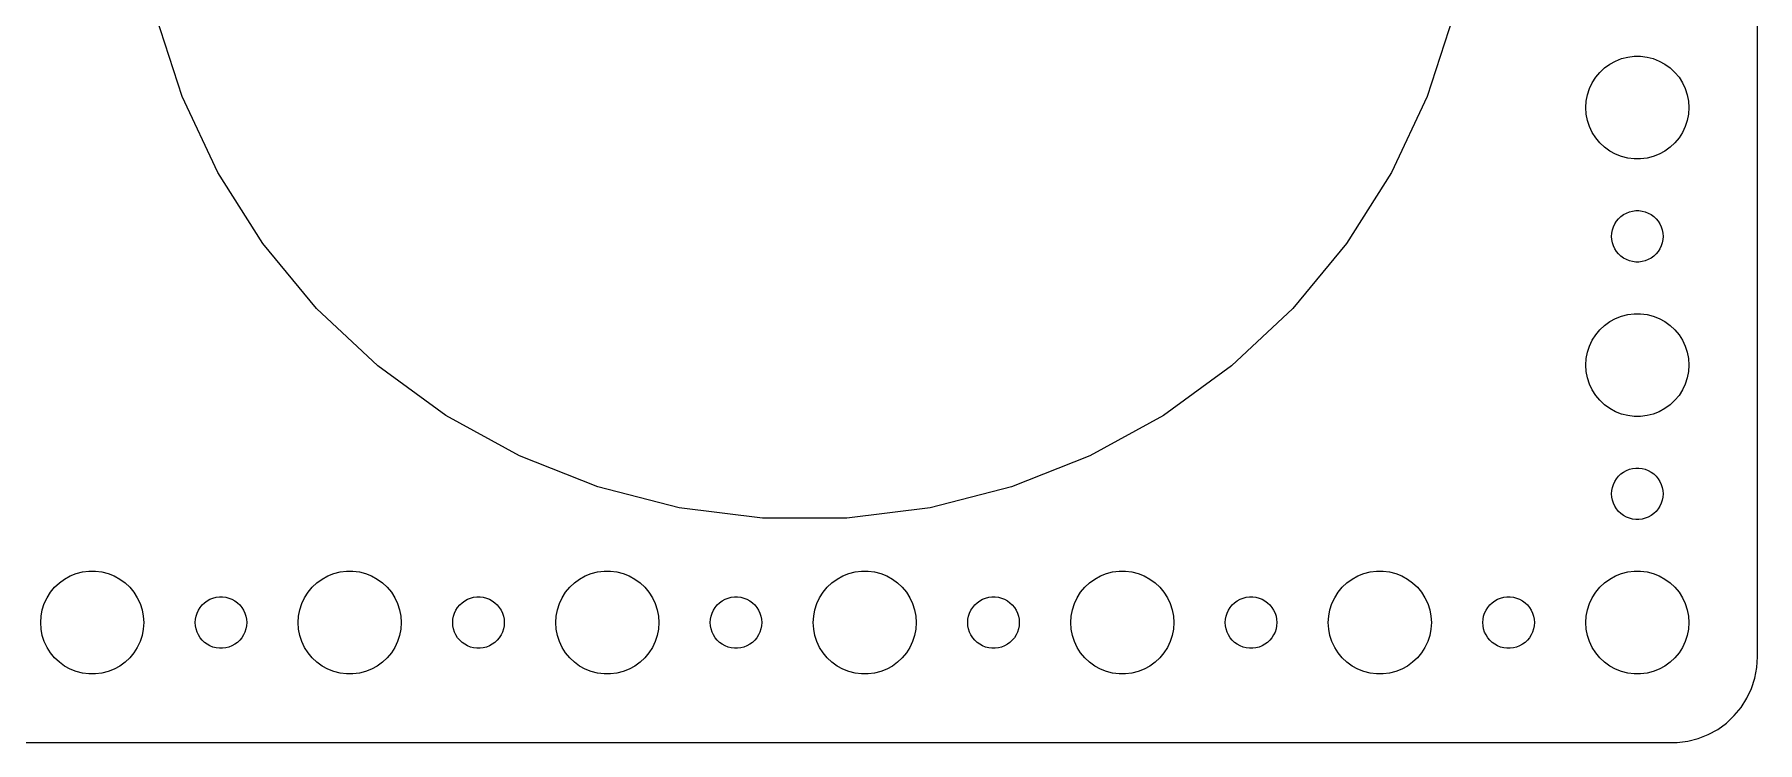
# Model space of a CAD drawing. Header units: metres. Extents: x -97 to 97, y -52 to 52.
# Drawn here: x -3.4 to 97, y -52 to -10.7 of the extents above; entities that cross this region are included whole.
import ezdxf

# ---------------------------------------------------------------- set-up
doc = ezdxf.new("R2010")
doc.units = ezdxf.units.M

msp = doc.modelspace()

# ---------------------------------------------------------------- linework, layer by layer
for p, q in [((97, -47), (97, 47)), ((5.23871, -14.3569), (3.72525, -9.6989)), ((79.2747, -9.6989), (77.7613, -14.3569)), ((89.4379, -12.0531), (89.8116, -12.0059)), ((89.8116, -12.0059), (90.1884, -12.0059)), ((90.1884, -12.0059), (90.5621, -12.0531)), ((87.573, -13.2366), (87.8131, -12.9464)), ((87.8131, -12.9464), (88.0877, -12.6884)), ((88.0877, -12.6884), (88.3925, -12.467)), ((88.3925, -12.467), (88.7227, -12.2855)), ((88.7227, -12.2855), (89.073, -12.1468)), ((89.073, -12.1468), (89.4379, -12.0531)), ((90.5621, -12.0531), (90.927, -12.1468)), ((90.927, -12.1468), (91.2773, -12.2855)), ((91.2773, -12.2855), (91.6075, -12.467)), ((91.6075, -12.467), (91.9123, -12.6884)), ((91.9123, -12.6884), (92.1869, -12.9464)), ((92.1869, -12.9464), (92.427, -13.2366)), ((87.0943, -14.2539), (87.2107, -13.8956)), ((87.2107, -13.8956), (87.3711, -13.5547)), ((87.3711, -13.5547), (87.573, -13.2366)), ((92.427, -13.2366), (92.6289, -13.5547)), ((92.6289, -13.5547), (92.7893, -13.8956)), ((92.7893, -13.8956), (92.9057, -14.2539)), ((7.32404, -18.7884), (5.23871, -14.3569)), ((77.7613, -14.3569), (75.6759, -18.7884)), ((87, -15), (87.0237, -14.624)), ((87.0237, -15.376), (87, -15)), ((87.0237, -14.624), (87.0943, -14.2539)), ((92.9057, -14.2539), (92.9763, -14.624)), ((92.9763, -14.624), (93, -15)), ((93, -15), (92.9763, -15.376)), ((87.0943, -15.7461), (87.0237, -15.376)), ((87.2107, -16.1044), (87.0943, -15.7461)), ((92.9057, -15.7461), (92.7893, -16.1044)), ((92.9763, -15.376), (92.9057, -15.7461)), ((87.3711, -16.4453), (87.2107, -16.1044)), ((87.573, -16.7634), (87.3711, -16.4453)), ((87.8131, -17.0536), (87.573, -16.7634)), ((88.0877, -17.3115), (87.8131, -17.0536)), ((92.1869, -17.0536), (91.9123, -17.3115)), ((92.427, -16.7634), (92.1869, -17.0536)), ((92.6289, -16.4453), (92.427, -16.7634)), ((92.7893, -16.1044), (92.6289, -16.4453)), ((88.3925, -17.533), (88.0877, -17.3115)), ((88.7227, -17.7145), (88.3925, -17.533)), ((89.073, -17.8532), (88.7227, -17.7145)), ((89.4379, -17.9469), (89.073, -17.8532)), ((89.8116, -17.9941), (89.4379, -17.9469)), ((90.1884, -17.9941), (89.8116, -17.9941)), ((90.5621, -17.9469), (90.1884, -17.9941)), ((90.927, -17.8532), (90.5621, -17.9469)), ((91.2773, -17.7145), (90.927, -17.8532)), ((91.6075, -17.533), (91.2773, -17.7145)), ((91.9123, -17.3115), (91.6075, -17.533)), ((9.94833, -22.9236), (7.32404, -18.7884)), ((75.6759, -18.7884), (73.0517, -22.9236)), ((89.3613, -21.1427), (89.5365, -21.0734)), ((89.5365, -21.0734), (89.7189, -21.0266)), ((89.7189, -21.0266), (89.9058, -21.003)), ((89.9058, -21.003), (90.0942, -21.003)), ((90.0942, -21.003), (90.2811, -21.0266)), ((90.2811, -21.0266), (90.4635, -21.0734)), ((90.4635, -21.0734), (90.6387, -21.1427)), ((88.5471, -22.127), (88.6053, -21.9478)), ((88.6053, -21.9478), (88.6855, -21.7774)), ((88.6855, -21.7774), (88.7865, -21.6183)), ((88.7865, -21.6183), (88.9065, -21.4732)), ((88.9065, -21.4732), (89.0439, -21.3442)), ((89.0439, -21.3442), (89.1963, -21.2335)), ((89.1963, -21.2335), (89.3613, -21.1427)), ((90.6387, -21.1427), (90.8037, -21.2335)), ((90.8037, -21.2335), (90.9561, -21.3442)), ((90.9561, -21.3442), (91.0934, -21.4732)), ((91.0934, -21.4732), (91.2135, -21.6183)), ((91.2135, -21.6183), (91.3145, -21.7774)), ((91.3145, -21.7774), (91.3947, -21.9478)), ((91.3947, -21.9478), (91.4529, -22.127)), ((13.0702, -26.6973), (9.94833, -22.9236)), ((73.0517, -22.9236), (69.9298, -26.6973)), ((88.5, -22.5), (88.5118, -22.312)), ((88.5118, -22.688), (88.5, -22.5)), ((88.5118, -22.312), (88.5471, -22.127)), ((88.5471, -22.873), (88.5118, -22.688)), ((88.6053, -23.0522), (88.5471, -22.873)), ((88.6855, -23.2226), (88.6053, -23.0522)), ((91.3947, -23.0522), (91.3145, -23.2226)), ((91.4529, -22.873), (91.3947, -23.0522)), ((91.4529, -22.127), (91.4882, -22.312)), ((91.4882, -22.688), (91.4529, -22.873)), ((91.4882, -22.312), (91.5, -22.5)), ((91.5, -22.5), (91.4882, -22.688)), ((88.7865, -23.3817), (88.6855, -23.2226)), ((88.9065, -23.5268), (88.7865, -23.3817)), ((89.0439, -23.6558), (88.9065, -23.5268)), ((89.1963, -23.7665), (89.0439, -23.6558)), ((89.3613, -23.8572), (89.1963, -23.7665)), ((89.5365, -23.9266), (89.3613, -23.8572)), ((89.7189, -23.9734), (89.5365, -23.9266)), ((89.9058, -23.997), (89.7189, -23.9734)), ((90.0942, -23.997), (89.9058, -23.997)), ((90.2811, -23.9734), (90.0942, -23.997)), ((90.4635, -23.9266), (90.2811, -23.9734)), ((90.6387, -23.8572), (90.4635, -23.9266)), ((90.8037, -23.7665), (90.6387, -23.8572)), ((90.9561, -23.6558), (90.8037, -23.7665)), ((91.0934, -23.5268), (90.9561, -23.6558)), ((91.2135, -23.3817), (91.0934, -23.5268)), ((91.3145, -23.2226), (91.2135, -23.3817)), ((16.6405, -30.05), (13.0702, -26.6973)), ((69.9298, -26.6973), (66.3595, -30.05)), ((89.073, -27.1468), (89.4379, -27.0531)), ((89.4379, -27.0531), (89.8116, -27.0059)), ((89.8116, -27.0059), (90.1884, -27.0059)), ((90.1884, -27.0059), (90.5621, -27.0531)), ((90.5621, -27.0531), (90.927, -27.1468)), ((87.573, -28.2366), (87.8131, -27.9464)), ((87.8131, -27.9464), (88.0877, -27.6884)), ((88.0877, -27.6884), (88.3925, -27.467)), ((88.3925, -27.467), (88.7227, -27.2855)), ((88.7227, -27.2855), (89.073, -27.1468)), ((90.927, -27.1468), (91.2773, -27.2855)), ((91.2773, -27.2855), (91.6075, -27.467)), ((91.6075, -27.467), (91.9123, -27.6884)), ((91.9123, -27.6884), (92.1869, -27.9464)), ((92.1869, -27.9464), (92.427, -28.2366)), ((87.0943, -29.2539), (87.2107, -28.8956)), ((87.2107, -28.8956), (87.3711, -28.5547)), ((87.3711, -28.5547), (87.573, -28.2366)), ((92.427, -28.2366), (92.6289, -28.5547)), ((92.6289, -28.5547), (92.7893, -28.8956)), ((92.7893, -28.8956), (92.9057, -29.2539)), ((20.6028, -32.9288), (16.6405, -30.05)), ((66.3595, -30.05), (62.3972, -32.9288)), ((87, -30), (87.0237, -29.624)), ((87.0237, -30.376), (87, -30)), ((87.0237, -29.624), (87.0943, -29.2539)), ((92.9057, -29.2539), (92.9763, -29.624)), ((92.9763, -29.624), (93, -30)), ((93, -30), (92.9763, -30.376)), ((87.0943, -30.7461), (87.0237, -30.376)), ((87.2107, -31.1044), (87.0943, -30.7461)), ((87.3711, -31.4453), (87.2107, -31.1044)), ((92.7893, -31.1044), (92.6289, -31.4453)), ((92.9057, -30.7461), (92.7893, -31.1044)), ((92.9763, -30.376), (92.9057, -30.7461)), ((87.573, -31.7634), (87.3711, -31.4453)), ((87.8131, -32.0536), (87.573, -31.7634)), ((88.0877, -32.3115), (87.8131, -32.0536)), ((92.1869, -32.0536), (91.9123, -32.3115)), ((92.427, -31.7634), (92.1869, -32.0536)), ((92.6289, -31.4453), (92.427, -31.7634)), ((24.8946, -35.2883), (20.6028, -32.9288)), ((62.3972, -32.9288), (58.1054, -35.2883)), ((88.3925, -32.533), (88.0877, -32.3115)), ((88.7227, -32.7145), (88.3925, -32.533)), ((89.073, -32.8532), (88.7227, -32.7145)), ((89.4379, -32.9469), (89.073, -32.8532)), ((89.8116, -32.9941), (89.4379, -32.9469)), ((90.1884, -32.9941), (89.8116, -32.9941)), ((90.5621, -32.9469), (90.1884, -32.9941)), ((90.927, -32.8532), (90.5621, -32.9469)), ((91.2773, -32.7145), (90.927, -32.8532)), ((91.6075, -32.533), (91.2773, -32.7145)), ((91.9123, -32.3115), (91.6075, -32.533)), ((29.4483, -37.0912), (24.8946, -35.2883)), ((58.1054, -35.2883), (53.5517, -37.0912)), ((89.3613, -36.1428), (89.5365, -36.0734)), ((89.5365, -36.0734), (89.7189, -36.0266)), ((89.7189, -36.0266), (89.9058, -36.003)), ((89.9058, -36.003), (90.0942, -36.003)), ((90.0942, -36.003), (90.2811, -36.0266)), ((90.2811, -36.0266), (90.4635, -36.0734)), ((90.4635, -36.0734), (90.6387, -36.1428)), ((34.1921, -38.3092), (29.4483, -37.0912)), ((53.5517, -37.0912), (48.8079, -38.3092)), ((88.5118, -37.312), (88.5471, -37.127)), ((88.5471, -37.127), (88.6053, -36.9478)), ((88.6053, -36.9478), (88.6855, -36.7774)), ((88.6855, -36.7774), (88.7865, -36.6183)), ((88.7865, -36.6183), (88.9065, -36.4732)), ((88.9065, -36.4732), (89.0439, -36.3442)), ((89.0439, -36.3442), (89.1963, -36.2335)), ((89.1963, -36.2335), (89.3613, -36.1428)), ((90.6387, -36.1428), (90.8037, -36.2335)), ((90.8037, -36.2335), (90.9561, -36.3442)), ((90.9561, -36.3442), (91.0934, -36.4732)), ((91.0934, -36.4732), (91.2135, -36.6183)), ((91.2135, -36.6183), (91.3145, -36.7774)), ((91.3145, -36.7774), (91.3947, -36.9478)), ((91.3947, -36.9478), (91.4529, -37.127)), ((91.4529, -37.127), (91.4882, -37.312)), ((88.5, -37.5), (88.5118, -37.312)), ((88.5118, -37.688), (88.5, -37.5)), ((88.5471, -37.873), (88.5118, -37.688)), ((88.6053, -38.0522), (88.5471, -37.873)), ((88.6855, -38.2226), (88.6053, -38.0522)), ((91.3947, -38.0522), (91.3145, -38.2226)), ((91.4529, -37.873), (91.3947, -38.0522)), ((91.4882, -37.688), (91.4529, -37.873)), ((91.4882, -37.312), (91.5, -37.5)), ((91.5, -37.5), (91.4882, -37.688)), ((39.0512, -38.923), (34.1921, -38.3092)), ((43.9488, -38.923), (39.0512, -38.923)), ((48.8079, -38.3092), (43.9488, -38.923)), ((88.7865, -38.3817), (88.6855, -38.2226)), ((88.9065, -38.5268), (88.7865, -38.3817)), ((89.0439, -38.6558), (88.9065, -38.5268)), ((89.1963, -38.7665), (89.0439, -38.6558)), ((89.3613, -38.8572), (89.1963, -38.7665)), ((89.5365, -38.9266), (89.3613, -38.8572)), ((89.7189, -38.9734), (89.5365, -38.9266)), ((89.9058, -38.997), (89.7189, -38.9734)), ((90.0942, -38.997), (89.9058, -38.997)), ((90.2811, -38.9734), (90.0942, -38.997)), ((90.4635, -38.9266), (90.2811, -38.9734)), ((90.6387, -38.8572), (90.4635, -38.9266)), ((90.8037, -38.7665), (90.6387, -38.8572)), ((90.9561, -38.6558), (90.8037, -38.7665)), ((91.0934, -38.5268), (90.9561, -38.6558)), ((91.2135, -38.3817), (91.0934, -38.5268)), ((91.3145, -38.2226), (91.2135, -38.3817)), ((-1.27733, -42.2855), (-0.92705, -42.1468)), ((-0.92705, -42.1468), (-0.56213, -42.0531)), ((-0.56213, -42.0531), (-0.18837, -42.0059)), ((-0.18837, -42.0059), (0.18837, -42.0059)), ((0.18837, -42.0059), (0.56213, -42.0531)), ((0.56213, -42.0531), (0.92705, -42.1468)), ((0.92705, -42.1468), (1.27733, -42.2855)), ((13.7227, -42.2855), (14.0729, -42.1468)), ((14.0729, -42.1468), (14.4379, -42.0531)), ((14.4379, -42.0531), (14.8116, -42.0059)), ((14.8116, -42.0059), (15.1884, -42.0059)), ((15.1884, -42.0059), (15.5621, -42.0531)), ((15.5621, -42.0531), (15.927, -42.1468)), ((15.927, -42.1468), (16.2773, -42.2855)), ((28.7227, -42.2855), (29.0729, -42.1468)), ((29.0729, -42.1468), (29.4379, -42.0531)), ((29.4379, -42.0531), (29.8116, -42.0059)), ((29.8116, -42.0059), (30.1884, -42.0059)), ((30.1884, -42.0059), (30.5621, -42.0531)), ((30.5621, -42.0531), (30.927, -42.1468)), ((30.927, -42.1468), (31.2773, -42.2855)), ((43.7227, -42.2855), (44.0729, -42.1468)), ((44.0729, -42.1468), (44.4379, -42.0531)), ((44.4379, -42.0531), (44.8116, -42.0059)), ((44.8116, -42.0059), (45.1884, -42.0059)), ((45.1884, -42.0059), (45.5621, -42.0531)), ((45.5621, -42.0531), (45.927, -42.1468)), ((45.927, -42.1468), (46.2773, -42.2855)), ((58.7227, -42.2855), (59.0729, -42.1468)), ((59.0729, -42.1468), (59.4379, -42.0531)), ((59.4379, -42.0531), (59.8116, -42.0059)), ((59.8116, -42.0059), (60.1884, -42.0059)), ((60.1884, -42.0059), (60.5621, -42.0531)), ((60.5621, -42.0531), (60.927, -42.1468)), ((60.927, -42.1468), (61.2773, -42.2855)), ((73.7227, -42.2855), (74.073, -42.1468)), ((74.073, -42.1468), (74.4379, -42.0531)), ((74.4379, -42.0531), (74.8116, -42.0059)), ((74.8116, -42.0059), (75.1884, -42.0059)), ((75.1884, -42.0059), (75.5621, -42.0531)), ((75.5621, -42.0531), (75.927, -42.1468)), ((75.927, -42.1468), (76.2773, -42.2855)), ((88.7227, -42.2855), (89.073, -42.1468)), ((89.073, -42.1468), (89.4379, -42.0531)), ((89.4379, -42.0531), (89.8116, -42.0059)), ((89.8116, -42.0059), (90.1884, -42.0059)), ((90.1884, -42.0059), (90.5621, -42.0531)), ((90.5621, -42.0531), (90.927, -42.1468)), ((90.927, -42.1468), (91.2773, -42.2855)), ((-2.42705, -43.2366), (-2.1869, -42.9464)), ((-2.1869, -42.9464), (-1.91226, -42.6885)), ((-1.91226, -42.6885), (-1.60747, -42.467)), ((-1.60747, -42.467), (-1.27733, -42.2855)), ((1.27733, -42.2855), (1.60747, -42.467)), ((1.60747, -42.467), (1.91226, -42.6885)), ((1.91226, -42.6885), (2.1869, -42.9464)), ((2.1869, -42.9464), (2.42705, -43.2366)), ((12.5729, -43.2366), (12.8131, -42.9464)), ((12.8131, -42.9464), (13.0877, -42.6885)), ((13.0877, -42.6885), (13.3925, -42.467)), ((13.3925, -42.467), (13.7227, -42.2855)), ((16.2773, -42.2855), (16.6075, -42.467)), ((16.6075, -42.467), (16.9123, -42.6885)), ((16.9123, -42.6885), (17.1869, -42.9464)), ((17.1869, -42.9464), (17.427, -43.2366)), ((27.5729, -43.2366), (27.8131, -42.9464)), ((27.8131, -42.9464), (28.0877, -42.6885)), ((28.0877, -42.6885), (28.3925, -42.467)), ((28.3925, -42.467), (28.7227, -42.2855)), ((31.2773, -42.2855), (31.6075, -42.467)), ((31.6075, -42.467), (31.9123, -42.6885)), ((31.9123, -42.6885), (32.1869, -42.9464)), ((32.1869, -42.9464), (32.427, -43.2366)), ((42.5729, -43.2366), (42.8131, -42.9464)), ((42.8131, -42.9464), (43.0877, -42.6885)), ((43.0877, -42.6885), (43.3925, -42.467)), ((43.3925, -42.467), (43.7227, -42.2855)), ((46.2773, -42.2855), (46.6075, -42.467)), ((46.6075, -42.467), (46.9123, -42.6885)), ((46.9123, -42.6885), (47.1869, -42.9464)), ((47.1869, -42.9464), (47.427, -43.2366)), ((57.5729, -43.2366), (57.8131, -42.9464)), ((57.8131, -42.9464), (58.0877, -42.6885)), ((58.0877, -42.6885), (58.3925, -42.467)), ((58.3925, -42.467), (58.7227, -42.2855)), ((61.2773, -42.2855), (61.6075, -42.467)), ((61.6075, -42.467), (61.9123, -42.6885)), ((61.9123, -42.6885), (62.1869, -42.9464)), ((62.1869, -42.9464), (62.427, -43.2366)), ((72.573, -43.2366), (72.8131, -42.9464)), ((72.8131, -42.9464), (73.0877, -42.6885)), ((73.0877, -42.6885), (73.3925, -42.467)), ((73.3925, -42.467), (73.7227, -42.2855)), ((76.2773, -42.2855), (76.6075, -42.467)), ((76.6075, -42.467), (76.9123, -42.6885)), ((76.9123, -42.6885), (77.1869, -42.9464)), ((77.1869, -42.9464), (77.427, -43.2366)), ((87.573, -43.2366), (87.8131, -42.9464)), ((87.8131, -42.9464), (88.0877, -42.6885)), ((88.0877, -42.6885), (88.3925, -42.467)), ((88.3925, -42.467), (88.7227, -42.2855)), ((91.2773, -42.2855), (91.6075, -42.467)), ((91.6075, -42.467), (91.9123, -42.6885)), ((91.9123, -42.6885), (92.1869, -42.9464)), ((92.1869, -42.9464), (92.427, -43.2366)), ((-2.90575, -44.2539), (-2.78932, -43.8956)), ((-2.78932, -43.8956), (-2.62891, -43.5547)), ((-2.62891, -43.5547), (-2.42705, -43.2366)), ((2.42705, -43.2366), (2.62891, -43.5547)), ((2.62891, -43.5547), (2.78932, -43.8956)), ((2.78932, -43.8956), (2.90575, -44.2539)), ((6.18553, -44.2774), (6.28647, -44.1183)), ((6.28647, -44.1183), (6.40654, -43.9732)), ((6.40654, -43.9732), (6.54385, -43.8442)), ((6.54385, -43.8442), (6.69626, -43.7335)), ((6.69626, -43.7335), (6.86133, -43.6428)), ((6.86133, -43.6428), (7.03647, -43.5734)), ((7.03647, -43.5734), (7.21892, -43.5266)), ((7.21892, -43.5266), (7.40581, -43.503)), ((7.40581, -43.503), (7.59418, -43.503)), ((7.59418, -43.503), (7.78107, -43.5266)), ((7.78107, -43.5266), (7.96352, -43.5734)), ((7.96352, -43.5734), (8.13866, -43.6428)), ((8.13866, -43.6428), (8.30373, -43.7335)), ((8.30373, -43.7335), (8.45613, -43.8442)), ((8.45613, -43.8442), (8.59344, -43.9732)), ((8.59344, -43.9732), (8.71352, -44.1183)), ((8.71352, -44.1183), (8.81445, -44.2774)), ((12.0942, -44.2539), (12.2107, -43.8956)), ((12.2107, -43.8956), (12.3711, -43.5547)), ((12.3711, -43.5547), (12.5729, -43.2366)), ((17.427, -43.2366), (17.6289, -43.5547)), ((17.6289, -43.5547), (17.7893, -43.8956)), ((17.7893, -43.8956), (17.9057, -44.2539)), ((21.1855, -44.2774), (21.2865, -44.1183)), ((21.2865, -44.1183), (21.4065, -43.9732)), ((21.4065, -43.9732), (21.5439, -43.8442)), ((21.5439, -43.8442), (21.6963, -43.7335)), ((21.6963, -43.7335), (21.8613, -43.6428)), ((21.8613, -43.6428), (22.0365, -43.5734)), ((22.0365, -43.5734), (22.2189, -43.5266)), ((22.2189, -43.5266), (22.4058, -43.503)), ((22.4058, -43.503), (22.5942, -43.503)), ((22.5942, -43.503), (22.7811, -43.5266)), ((22.7811, -43.5266), (22.9635, -43.5734)), ((22.9635, -43.5734), (23.1387, -43.6428)), ((23.1387, -43.6428), (23.3037, -43.7335)), ((23.3037, -43.7335), (23.4561, -43.8442)), ((23.4561, -43.8442), (23.5934, -43.9732)), ((23.5934, -43.9732), (23.7135, -44.1183)), ((23.7135, -44.1183), (23.8145, -44.2774)), ((27.0942, -44.2539), (27.2107, -43.8956)), ((27.2107, -43.8956), (27.3711, -43.5547)), ((27.3711, -43.5547), (27.5729, -43.2366)), ((32.427, -43.2366), (32.6289, -43.5547)), ((32.6289, -43.5547), (32.7893, -43.8956)), ((32.7893, -43.8956), (32.9057, -44.2539)), ((36.1855, -44.2774), (36.2865, -44.1183)), ((36.2865, -44.1183), (36.4065, -43.9732)), ((36.4065, -43.9732), (36.5439, -43.8442)), ((36.5439, -43.8442), (36.6963, -43.7335)), ((36.6963, -43.7335), (36.8613, -43.6428)), ((36.8613, -43.6428), (37.0365, -43.5734)), ((37.0365, -43.5734), (37.2189, -43.5266)), ((37.2189, -43.5266), (37.4058, -43.503)), ((37.4058, -43.503), (37.5942, -43.503)), ((37.5942, -43.503), (37.7811, -43.5266)), ((37.7811, -43.5266), (37.9635, -43.5734)), ((37.9635, -43.5734), (38.1387, -43.6428)), ((38.1387, -43.6428), (38.3037, -43.7335)), ((38.3037, -43.7335), (38.4561, -43.8442)), ((38.4561, -43.8442), (38.5934, -43.9732)), ((38.5934, -43.9732), (38.7135, -44.1183)), ((38.7135, -44.1183), (38.8145, -44.2774)), ((42.0942, -44.2539), (42.2107, -43.8956)), ((42.2107, -43.8956), (42.3711, -43.5547)), ((42.3711, -43.5547), (42.5729, -43.2366)), ((47.427, -43.2366), (47.6289, -43.5547)), ((47.6289, -43.5547), (47.7893, -43.8956)), ((47.7893, -43.8956), (47.9057, -44.2539)), ((51.1855, -44.2774), (51.2865, -44.1183)), ((51.2865, -44.1183), (51.4065, -43.9732)), ((51.4065, -43.9732), (51.5439, -43.8442)), ((51.5439, -43.8442), (51.6963, -43.7335)), ((51.6963, -43.7335), (51.8613, -43.6428)), ((51.8613, -43.6428), (52.0365, -43.5734)), ((52.0365, -43.5734), (52.2189, -43.5266)), ((52.2189, -43.5266), (52.4058, -43.503)), ((52.4058, -43.503), (52.5942, -43.503)), ((52.5942, -43.503), (52.7811, -43.5266)), ((52.7811, -43.5266), (52.9635, -43.5734)), ((52.9635, -43.5734), (53.1387, -43.6428)), ((53.1387, -43.6428), (53.3037, -43.7335)), ((53.3037, -43.7335), (53.4561, -43.8442)), ((53.4561, -43.8442), (53.5934, -43.9732)), ((53.5934, -43.9732), (53.7135, -44.1183)), ((53.7135, -44.1183), (53.8145, -44.2774)), ((57.0942, -44.2539), (57.2107, -43.8956)), ((57.2107, -43.8956), (57.3711, -43.5547)), ((57.3711, -43.5547), (57.5729, -43.2366)), ((62.427, -43.2366), (62.6289, -43.5547)), ((62.6289, -43.5547), (62.7893, -43.8956)), ((62.7893, -43.8956), (62.9057, -44.2539)), ((66.1855, -44.2774), (66.2865, -44.1183)), ((66.2865, -44.1183), (66.4065, -43.9732)), ((66.4065, -43.9732), (66.5439, -43.8442)), ((66.5439, -43.8442), (66.6963, -43.7335)), ((66.6963, -43.7335), (66.8613, -43.6428)), ((66.8613, -43.6428), (67.0365, -43.5734)), ((67.0365, -43.5734), (67.2189, -43.5266)), ((67.2189, -43.5266), (67.4058, -43.503)), ((67.4058, -43.503), (67.5942, -43.503)), ((67.5942, -43.503), (67.7811, -43.5266)), ((67.7811, -43.5266), (67.9635, -43.5734)), ((67.9635, -43.5734), (68.1387, -43.6428)), ((68.1387, -43.6428), (68.3037, -43.7335)), ((68.3037, -43.7335), (68.4561, -43.8442)), ((68.4561, -43.8442), (68.5934, -43.9732)), ((68.5934, -43.9732), (68.7135, -44.1183)), ((68.7135, -44.1183), (68.8145, -44.2774)), ((72.0943, -44.2539), (72.2107, -43.8956)), ((72.2107, -43.8956), (72.3711, -43.5547)), ((72.3711, -43.5547), (72.573, -43.2366)), ((77.427, -43.2366), (77.6289, -43.5547)), ((77.6289, -43.5547), (77.7893, -43.8956)), ((77.7893, -43.8956), (77.9057, -44.2539)), ((81.1855, -44.2774), (81.2865, -44.1183)), ((81.2865, -44.1183), (81.4065, -43.9732)), ((81.4065, -43.9732), (81.5439, -43.8442)), ((81.5439, -43.8442), (81.6963, -43.7335)), ((81.6963, -43.7335), (81.8613, -43.6428)), ((81.8613, -43.6428), (82.0365, -43.5734)), ((82.0365, -43.5734), (82.2189, -43.5266)), ((82.2189, -43.5266), (82.4058, -43.503)), ((82.4058, -43.503), (82.5942, -43.503)), ((82.5942, -43.503), (82.7811, -43.5266)), ((82.7811, -43.5266), (82.9635, -43.5734)), ((82.9635, -43.5734), (83.1387, -43.6428)), ((83.1387, -43.6428), (83.3037, -43.7335)), ((83.3037, -43.7335), (83.4561, -43.8442)), ((83.4561, -43.8442), (83.5934, -43.9732)), ((83.5934, -43.9732), (83.7135, -44.1183)), ((83.7135, -44.1183), (83.8145, -44.2774)), ((87.0943, -44.2539), (87.2107, -43.8956)), ((87.2107, -43.8956), (87.3711, -43.5547)), ((87.3711, -43.5547), (87.573, -43.2366)), ((92.427, -43.2366), (92.6289, -43.5547)), ((92.6289, -43.5547), (92.7893, -43.8956)), ((92.7893, -43.8956), (92.9057, -44.2539)), ((-3, -45), (-2.97633, -44.624)), ((-2.97633, -45.376), (-3, -45)), ((-2.97633, -44.624), (-2.90575, -44.2539)), ((2.90575, -44.2539), (2.97633, -44.624)), ((2.97633, -44.624), (3, -45)), ((3, -45), (2.97633, -45.376)), ((6, -45), (6.01183, -44.812)), ((6.01183, -45.188), (6, -45)), ((6.01183, -44.812), (6.04712, -44.627)), ((6.04712, -44.627), (6.10533, -44.4478)), ((6.10533, -44.4478), (6.18553, -44.2774)), ((8.81445, -44.2774), (8.89465, -44.4478)), ((8.89465, -44.4478), (8.95287, -44.627)), ((8.95287, -44.627), (8.98816, -44.812)), ((8.98816, -44.812), (9, -45)), ((9, -45), (8.98816, -45.188)), ((12, -45), (12.0237, -44.624)), ((12.0237, -45.376), (12, -45)), ((12.0237, -44.624), (12.0942, -44.2539)), ((17.9057, -44.2539), (17.9763, -44.624)), ((17.9763, -44.624), (18, -45)), ((18, -45), (17.9763, -45.376)), ((21, -45), (21.0118, -44.812)), ((21.0118, -45.188), (21, -45)), ((21.0118, -44.812), (21.0471, -44.627)), ((21.0471, -44.627), (21.1053, -44.4478)), ((21.1053, -44.4478), (21.1855, -44.2774)), ((23.8145, -44.2774), (23.8947, -44.4478)), ((23.8947, -44.4478), (23.9529, -44.627)), ((23.9529, -44.627), (23.9882, -44.812)), ((23.9882, -44.812), (24, -45)), ((24, -45), (23.9882, -45.188)), ((27, -45), (27.0237, -44.624)), ((27.0237, -45.376), (27, -45)), ((27.0237, -44.624), (27.0942, -44.2539)), ((32.9057, -44.2539), (32.9763, -44.624)), ((32.9763, -44.624), (33, -45)), ((33, -45), (32.9763, -45.376)), ((36, -45), (36.0118, -44.812)), ((36.0118, -45.188), (36, -45)), ((36.0118, -44.812), (36.0471, -44.627)), ((36.0471, -44.627), (36.1053, -44.4478)), ((36.1053, -44.4478), (36.1855, -44.2774)), ((38.8145, -44.2774), (38.8947, -44.4478)), ((38.8947, -44.4478), (38.9529, -44.627)), ((38.9529, -44.627), (38.9882, -44.812)), ((38.9882, -44.812), (39, -45)), ((39, -45), (38.9882, -45.188)), ((42, -45), (42.0237, -44.624)), ((42.0237, -45.376), (42, -45)), ((42.0237, -44.624), (42.0942, -44.2539)), ((47.9057, -44.2539), (47.9763, -44.624)), ((47.9763, -44.624), (48, -45)), ((48, -45), (47.9763, -45.376)), ((51, -45), (51.0118, -44.812)), ((51.0118, -45.188), (51, -45)), ((51.0118, -44.812), (51.0471, -44.627)), ((51.0471, -44.627), (51.1053, -44.4478)), ((51.1053, -44.4478), (51.1855, -44.2774)), ((53.8145, -44.2774), (53.8947, -44.4478)), ((53.8947, -44.4478), (53.9529, -44.627)), ((53.9529, -44.627), (53.9882, -44.812)), ((53.9882, -44.812), (54, -45)), ((54, -45), (53.9882, -45.188)), ((57, -45), (57.0237, -44.624)), ((57.0237, -45.376), (57, -45)), ((57.0237, -44.624), (57.0942, -44.2539)), ((62.9057, -44.2539), (62.9763, -44.624)), ((62.9763, -44.624), (63, -45)), ((63, -45), (62.9763, -45.376)), ((66, -45), (66.0118, -44.812)), ((66.0118, -45.188), (66, -45)), ((66.0118, -44.812), (66.0471, -44.627)), ((66.0471, -44.627), (66.1053, -44.4478)), ((66.1053, -44.4478), (66.1855, -44.2774)), ((68.8145, -44.2774), (68.8947, -44.4478)), ((68.8947, -44.4478), (68.9529, -44.627)), ((68.9529, -44.627), (68.9882, -44.812)), ((68.9882, -44.812), (69, -45)), ((69, -45), (68.9882, -45.188)), ((72, -45), (72.0237, -44.624)), ((72.0237, -45.376), (72, -45)), ((72.0237, -44.624), (72.0943, -44.2539)), ((77.9057, -44.2539), (77.9763, -44.624)), ((77.9763, -44.624), (78, -45)), ((78, -45), (77.9763, -45.376)), ((81, -45), (81.0118, -44.812)), ((81.0118, -45.188), (81, -45)), ((81.0118, -44.812), (81.0471, -44.627)), ((81.0471, -44.627), (81.1053, -44.4478)), ((81.1053, -44.4478), (81.1855, -44.2774)), ((83.8145, -44.2774), (83.8947, -44.4478)), ((83.8947, -44.4478), (83.9529, -44.627)), ((83.9529, -44.627), (83.9882, -44.812)), ((83.9882, -44.812), (84, -45)), ((84, -45), (83.9882, -45.188)), ((87, -45), (87.0237, -44.624)), ((87.0237, -45.376), (87, -45)), ((87.0237, -44.624), (87.0943, -44.2539)), ((92.9057, -44.2539), (92.9763, -44.624)), ((92.9763, -44.624), (93, -45)), ((93, -45), (92.9763, -45.376)), ((-2.90575, -45.7461), (-2.97633, -45.376)), ((-2.78932, -46.1044), (-2.90575, -45.7461)), ((-2.62891, -46.4453), (-2.78932, -46.1044)), ((2.78932, -46.1044), (2.62891, -46.4453)), ((2.90575, -45.7461), (2.78932, -46.1044)), ((2.97633, -45.376), (2.90575, -45.7461)), ((6.04712, -45.373), (6.01183, -45.188)), ((6.10533, -45.5522), (6.04712, -45.373)), ((6.18553, -45.7226), (6.10533, -45.5522)), ((6.28647, -45.8817), (6.18553, -45.7226)), ((6.40654, -46.0268), (6.28647, -45.8817)), ((6.54385, -46.1558), (6.40654, -46.0268)), ((6.69626, -46.2665), (6.54385, -46.1558)), ((8.45613, -46.1558), (8.30373, -46.2665)), ((8.59344, -46.0268), (8.45613, -46.1558)), ((8.71352, -45.8817), (8.59344, -46.0268)), ((8.81445, -45.7226), (8.71352, -45.8817)), ((8.89465, -45.5522), (8.81445, -45.7226)), ((8.95287, -45.373), (8.89465, -45.5522)), ((8.98816, -45.188), (8.95287, -45.373)), ((12.0942, -45.7461), (12.0237, -45.376)), ((12.2107, -46.1044), (12.0942, -45.7461)), ((12.3711, -46.4453), (12.2107, -46.1044)), ((17.7893, -46.1044), (17.6289, -46.4453)), ((17.9057, -45.7461), (17.7893, -46.1044)), ((17.9763, -45.376), (17.9057, -45.7461)), ((21.0471, -45.373), (21.0118, -45.188)), ((21.1053, -45.5522), (21.0471, -45.373)), ((21.1855, -45.7226), (21.1053, -45.5522)), ((21.2865, -45.8817), (21.1855, -45.7226)), ((21.4065, -46.0268), (21.2865, -45.8817)), ((21.5439, -46.1558), (21.4065, -46.0268)), ((21.6963, -46.2665), (21.5439, -46.1558)), ((23.4561, -46.1558), (23.3037, -46.2665)), ((23.5934, -46.0268), (23.4561, -46.1558)), ((23.7135, -45.8817), (23.5934, -46.0268)), ((23.8145, -45.7226), (23.7135, -45.8817)), ((23.8947, -45.5522), (23.8145, -45.7226)), ((23.9529, -45.373), (23.8947, -45.5522)), ((23.9882, -45.188), (23.9529, -45.373)), ((27.0942, -45.7461), (27.0237, -45.376)), ((27.2107, -46.1044), (27.0942, -45.7461)), ((27.3711, -46.4453), (27.2107, -46.1044)), ((32.7893, -46.1044), (32.6289, -46.4453)), ((32.9057, -45.7461), (32.7893, -46.1044)), ((32.9763, -45.376), (32.9057, -45.7461)), ((36.0471, -45.373), (36.0118, -45.188)), ((36.1053, -45.5522), (36.0471, -45.373)), ((36.1855, -45.7226), (36.1053, -45.5522)), ((36.2865, -45.8817), (36.1855, -45.7226)), ((36.4065, -46.0268), (36.2865, -45.8817)), ((36.5439, -46.1558), (36.4065, -46.0268)), ((36.6963, -46.2665), (36.5439, -46.1558)), ((38.4561, -46.1558), (38.3037, -46.2665)), ((38.5934, -46.0268), (38.4561, -46.1558)), ((38.7135, -45.8817), (38.5934, -46.0268)), ((38.8145, -45.7226), (38.7135, -45.8817)), ((38.8947, -45.5522), (38.8145, -45.7226)), ((38.9529, -45.373), (38.8947, -45.5522)), ((38.9882, -45.188), (38.9529, -45.373)), ((42.0942, -45.7461), (42.0237, -45.376)), ((42.2107, -46.1044), (42.0942, -45.7461)), ((42.3711, -46.4453), (42.2107, -46.1044)), ((47.7893, -46.1044), (47.6289, -46.4453)), ((47.9057, -45.7461), (47.7893, -46.1044)), ((47.9763, -45.376), (47.9057, -45.7461)), ((51.0471, -45.373), (51.0118, -45.188)), ((51.1053, -45.5522), (51.0471, -45.373)), ((51.1855, -45.7226), (51.1053, -45.5522)), ((51.2865, -45.8817), (51.1855, -45.7226)), ((51.4065, -46.0268), (51.2865, -45.8817)), ((51.5439, -46.1558), (51.4065, -46.0268)), ((51.6963, -46.2665), (51.5439, -46.1558)), ((53.4561, -46.1558), (53.3037, -46.2665)), ((53.5934, -46.0268), (53.4561, -46.1558)), ((53.7135, -45.8817), (53.5934, -46.0268)), ((53.8145, -45.7226), (53.7135, -45.8817)), ((53.8947, -45.5522), (53.8145, -45.7226)), ((53.9529, -45.373), (53.8947, -45.5522)), ((53.9882, -45.188), (53.9529, -45.373)), ((57.0942, -45.7461), (57.0237, -45.376)), ((57.2107, -46.1044), (57.0942, -45.7461)), ((57.3711, -46.4453), (57.2107, -46.1044)), ((62.7893, -46.1044), (62.6289, -46.4453)), ((62.9057, -45.7461), (62.7893, -46.1044)), ((62.9763, -45.376), (62.9057, -45.7461)), ((66.0471, -45.373), (66.0118, -45.188)), ((66.1053, -45.5522), (66.0471, -45.373)), ((66.1855, -45.7226), (66.1053, -45.5522)), ((66.2865, -45.8817), (66.1855, -45.7226)), ((66.4065, -46.0268), (66.2865, -45.8817)), ((66.5439, -46.1558), (66.4065, -46.0268)), ((66.6963, -46.2665), (66.5439, -46.1558)), ((68.4561, -46.1558), (68.3037, -46.2665)), ((68.5934, -46.0268), (68.4561, -46.1558)), ((68.7135, -45.8817), (68.5934, -46.0268)), ((68.8145, -45.7226), (68.7135, -45.8817)), ((68.8947, -45.5522), (68.8145, -45.7226)), ((68.9529, -45.373), (68.8947, -45.5522)), ((68.9882, -45.188), (68.9529, -45.373)), ((72.0943, -45.7461), (72.0237, -45.376)), ((72.2107, -46.1044), (72.0943, -45.7461)), ((72.3711, -46.4453), (72.2107, -46.1044)), ((77.7893, -46.1044), (77.6289, -46.4453)), ((77.9057, -45.7461), (77.7893, -46.1044)), ((77.9763, -45.376), (77.9057, -45.7461)), ((81.0471, -45.373), (81.0118, -45.188)), ((81.1053, -45.5522), (81.0471, -45.373)), ((81.1855, -45.7226), (81.1053, -45.5522)), ((81.2865, -45.8817), (81.1855, -45.7226)), ((81.4065, -46.0268), (81.2865, -45.8817)), ((81.5439, -46.1558), (81.4065, -46.0268)), ((81.6963, -46.2665), (81.5439, -46.1558)), ((83.4561, -46.1558), (83.3037, -46.2665)), ((83.5934, -46.0268), (83.4561, -46.1558)), ((83.7135, -45.8817), (83.5934, -46.0268)), ((83.8145, -45.7226), (83.7135, -45.8817)), ((83.8947, -45.5522), (83.8145, -45.7226)), ((83.9529, -45.373), (83.8947, -45.5522)), ((83.9882, -45.188), (83.9529, -45.373)), ((87.0943, -45.7461), (87.0237, -45.376)), ((87.2107, -46.1044), (87.0943, -45.7461)), ((87.3711, -46.4453), (87.2107, -46.1044)), ((92.7893, -46.1044), (92.6289, -46.4453)), ((92.9057, -45.7461), (92.7893, -46.1044)), ((92.9763, -45.376), (92.9057, -45.7461)), ((-2.42705, -46.7634), (-2.62891, -46.4453)), ((-2.1869, -47.0536), (-2.42705, -46.7634)), ((-1.91226, -47.3115), (-2.1869, -47.0536)), ((2.1869, -47.0536), (1.91226, -47.3115)), ((2.42705, -46.7634), (2.1869, -47.0536)), ((2.62891, -46.4453), (2.42705, -46.7634)), ((6.86133, -46.3572), (6.69626, -46.2665)), ((7.03647, -46.4266), (6.86133, -46.3572)), ((7.21892, -46.4734), (7.03647, -46.4266)), ((7.40581, -46.497), (7.21892, -46.4734)), ((7.59418, -46.497), (7.40581, -46.497)), ((7.78107, -46.4734), (7.59418, -46.497)), ((7.96352, -46.4266), (7.78107, -46.4734)), ((8.13866, -46.3572), (7.96352, -46.4266)), ((8.30373, -46.2665), (8.13866, -46.3572)), ((12.5729, -46.7634), (12.3711, -46.4453)), ((12.8131, -47.0536), (12.5729, -46.7634)), ((13.0877, -47.3115), (12.8131, -47.0536)), ((17.1869, -47.0536), (16.9123, -47.3115)), ((17.427, -46.7634), (17.1869, -47.0536)), ((17.6289, -46.4453), (17.427, -46.7634)), ((21.8613, -46.3572), (21.6963, -46.2665)), ((22.0365, -46.4266), (21.8613, -46.3572)), ((22.2189, -46.4734), (22.0365, -46.4266)), ((22.4058, -46.497), (22.2189, -46.4734)), ((22.5942, -46.497), (22.4058, -46.497)), ((22.7811, -46.4734), (22.5942, -46.497)), ((22.9635, -46.4266), (22.7811, -46.4734)), ((23.1387, -46.3572), (22.9635, -46.4266)), ((23.3037, -46.2665), (23.1387, -46.3572)), ((27.5729, -46.7634), (27.3711, -46.4453)), ((27.8131, -47.0536), (27.5729, -46.7634)), ((28.0877, -47.3115), (27.8131, -47.0536)), ((32.1869, -47.0536), (31.9123, -47.3115)), ((32.427, -46.7634), (32.1869, -47.0536)), ((32.6289, -46.4453), (32.427, -46.7634)), ((36.8613, -46.3572), (36.6963, -46.2665)), ((37.0365, -46.4266), (36.8613, -46.3572)), ((37.2189, -46.4734), (37.0365, -46.4266)), ((37.4058, -46.497), (37.2189, -46.4734)), ((37.5942, -46.497), (37.4058, -46.497)), ((37.7811, -46.4734), (37.5942, -46.497)), ((37.9635, -46.4266), (37.7811, -46.4734)), ((38.1387, -46.3572), (37.9635, -46.4266)), ((38.3037, -46.2665), (38.1387, -46.3572)), ((42.5729, -46.7634), (42.3711, -46.4453)), ((42.8131, -47.0536), (42.5729, -46.7634)), ((43.0877, -47.3115), (42.8131, -47.0536)), ((47.1869, -47.0536), (46.9123, -47.3115)), ((47.427, -46.7634), (47.1869, -47.0536)), ((47.6289, -46.4453), (47.427, -46.7634)), ((51.8613, -46.3572), (51.6963, -46.2665)), ((52.0365, -46.4266), (51.8613, -46.3572)), ((52.2189, -46.4734), (52.0365, -46.4266)), ((52.4058, -46.497), (52.2189, -46.4734)), ((52.5942, -46.497), (52.4058, -46.497)), ((52.7811, -46.4734), (52.5942, -46.497)), ((52.9635, -46.4266), (52.7811, -46.4734)), ((53.1387, -46.3572), (52.9635, -46.4266)), ((53.3037, -46.2665), (53.1387, -46.3572)), ((57.5729, -46.7634), (57.3711, -46.4453)), ((57.8131, -47.0536), (57.5729, -46.7634)), ((58.0877, -47.3115), (57.8131, -47.0536)), ((62.1869, -47.0536), (61.9123, -47.3115)), ((62.427, -46.7634), (62.1869, -47.0536)), ((62.6289, -46.4453), (62.427, -46.7634)), ((66.8613, -46.3572), (66.6963, -46.2665)), ((67.0365, -46.4266), (66.8613, -46.3572)), ((67.2189, -46.4734), (67.0365, -46.4266)), ((67.4058, -46.497), (67.2189, -46.4734)), ((67.5942, -46.497), (67.4058, -46.497)), ((67.7811, -46.4734), (67.5942, -46.497)), ((67.9635, -46.4266), (67.7811, -46.4734)), ((68.1387, -46.3572), (67.9635, -46.4266)), ((68.3037, -46.2665), (68.1387, -46.3572)), ((72.573, -46.7634), (72.3711, -46.4453)), ((72.8131, -47.0536), (72.573, -46.7634)), ((73.0877, -47.3115), (72.8131, -47.0536)), ((77.1869, -47.0536), (76.9123, -47.3115)), ((77.427, -46.7634), (77.1869, -47.0536)), ((77.6289, -46.4453), (77.427, -46.7634)), ((81.8613, -46.3572), (81.6963, -46.2665)), ((82.0365, -46.4266), (81.8613, -46.3572)), ((82.2189, -46.4734), (82.0365, -46.4266)), ((82.4058, -46.497), (82.2189, -46.4734)), ((82.5942, -46.497), (82.4058, -46.497)), ((82.7811, -46.4734), (82.5942, -46.497)), ((82.9635, -46.4266), (82.7811, -46.4734)), ((83.1387, -46.3572), (82.9635, -46.4266)), ((83.3037, -46.2665), (83.1387, -46.3572)), ((87.573, -46.7634), (87.3711, -46.4453)), ((87.8131, -47.0536), (87.573, -46.7634)), ((88.0877, -47.3115), (87.8131, -47.0536)), ((92.1869, -47.0536), (91.9123, -47.3115)), ((92.427, -46.7634), (92.1869, -47.0536)), ((92.6289, -46.4453), (92.427, -46.7634)), ((96.9606, -47.6267), (97, -47)), ((-1.60747, -47.533), (-1.91226, -47.3115)), ((-1.27733, -47.7145), (-1.60747, -47.533)), ((-0.92705, -47.8532), (-1.27733, -47.7145)), ((-0.56213, -47.9469), (-0.92705, -47.8532)), ((-0.18837, -47.9941), (-0.56213, -47.9469)), ((0.18837, -47.9941), (-0.18837, -47.9941)), ((0.56213, -47.9469), (0.18837, -47.9941)), ((0.92705, -47.8532), (0.56213, -47.9469)), ((1.27733, -47.7145), (0.92705, -47.8532)), ((1.60747, -47.533), (1.27733, -47.7145)), ((1.91226, -47.3115), (1.60747, -47.533)), ((13.3925, -47.533), (13.0877, -47.3115)), ((13.7227, -47.7145), (13.3925, -47.533)), ((14.0729, -47.8532), (13.7227, -47.7145)), ((14.4379, -47.9469), (14.0729, -47.8532)), ((14.8116, -47.9941), (14.4379, -47.9469)), ((15.1884, -47.9941), (14.8116, -47.9941)), ((15.5621, -47.9469), (15.1884, -47.9941)), ((15.927, -47.8532), (15.5621, -47.9469)), ((16.2773, -47.7145), (15.927, -47.8532)), ((16.6075, -47.533), (16.2773, -47.7145)), ((16.9123, -47.3115), (16.6075, -47.533)), ((28.3925, -47.533), (28.0877, -47.3115)), ((28.7227, -47.7145), (28.3925, -47.533)), ((29.0729, -47.8532), (28.7227, -47.7145)), ((29.4379, -47.9469), (29.0729, -47.8532)), ((29.8116, -47.9941), (29.4379, -47.9469)), ((30.1884, -47.9941), (29.8116, -47.9941)), ((30.5621, -47.9469), (30.1884, -47.9941)), ((30.927, -47.8532), (30.5621, -47.9469)), ((31.2773, -47.7145), (30.927, -47.8532)), ((31.6075, -47.533), (31.2773, -47.7145)), ((31.9123, -47.3115), (31.6075, -47.533)), ((43.3925, -47.533), (43.0877, -47.3115)), ((43.7227, -47.7145), (43.3925, -47.533)), ((44.0729, -47.8532), (43.7227, -47.7145)), ((44.4379, -47.9469), (44.0729, -47.8532)), ((44.8116, -47.9941), (44.4379, -47.9469)), ((45.1884, -47.9941), (44.8116, -47.9941)), ((45.5621, -47.9469), (45.1884, -47.9941)), ((45.927, -47.8532), (45.5621, -47.9469)), ((46.2773, -47.7145), (45.927, -47.8532)), ((46.6075, -47.533), (46.2773, -47.7145)), ((46.9123, -47.3115), (46.6075, -47.533)), ((58.3925, -47.533), (58.0877, -47.3115)), ((58.7227, -47.7145), (58.3925, -47.533)), ((59.0729, -47.8532), (58.7227, -47.7145)), ((59.4379, -47.9469), (59.0729, -47.8532)), ((59.8116, -47.9941), (59.4379, -47.9469)), ((60.1884, -47.9941), (59.8116, -47.9941)), ((60.5621, -47.9469), (60.1884, -47.9941)), ((60.927, -47.8532), (60.5621, -47.9469)), ((61.2773, -47.7145), (60.927, -47.8532)), ((61.6075, -47.533), (61.2773, -47.7145)), ((61.9123, -47.3115), (61.6075, -47.533)), ((73.3925, -47.533), (73.0877, -47.3115)), ((73.7227, -47.7145), (73.3925, -47.533)), ((74.073, -47.8532), (73.7227, -47.7145)), ((74.4379, -47.9469), (74.073, -47.8532)), ((74.8116, -47.9941), (74.4379, -47.9469)), ((75.1884, -47.9941), (74.8116, -47.9941)), ((75.5621, -47.9469), (75.1884, -47.9941)), ((75.927, -47.8532), (75.5621, -47.9469)), ((76.2773, -47.7145), (75.927, -47.8532)), ((76.6075, -47.533), (76.2773, -47.7145)), ((76.9123, -47.3115), (76.6075, -47.533)), ((88.3925, -47.533), (88.0877, -47.3115)), ((88.7227, -47.7145), (88.3925, -47.533)), ((89.073, -47.8532), (88.7227, -47.7145)), ((89.4379, -47.9469), (89.073, -47.8532)), ((89.8116, -47.9941), (89.4379, -47.9469)), ((90.1884, -47.9941), (89.8116, -47.9941)), ((90.5621, -47.9469), (90.1884, -47.9941)), ((90.927, -47.8532), (90.5621, -47.9469)), ((91.2773, -47.7145), (90.927, -47.8532)), ((91.6075, -47.533), (91.2773, -47.7145)), ((91.9123, -47.3115), (91.6075, -47.533)), ((96.8429, -48.2434), (96.9606, -47.6267)), ((96.3815, -49.4088), (96.6489, -48.8406)), ((96.6489, -48.8406), (96.8429, -48.2434)), ((95.6448, -50.4227), (96.0451, -49.9389)), ((96.0451, -49.9389), (96.3815, -49.4088)), ((94.6791, -51.2216), (95.1871, -50.8526)), ((95.1871, -50.8526), (95.6448, -50.4227)), ((-92.3139, -51.9901), (92.3139, -51.9901)), ((92.3139, -51.9901), (92.9369, -51.9114)), ((92.9369, -51.9114), (93.5451, -51.7553)), ((93.5451, -51.7553), (94.1289, -51.5241)), ((94.1289, -51.5241), (94.6791, -51.2216))]:
    msp.add_line(p, q)

doc.saveas('drawing.dxf')
